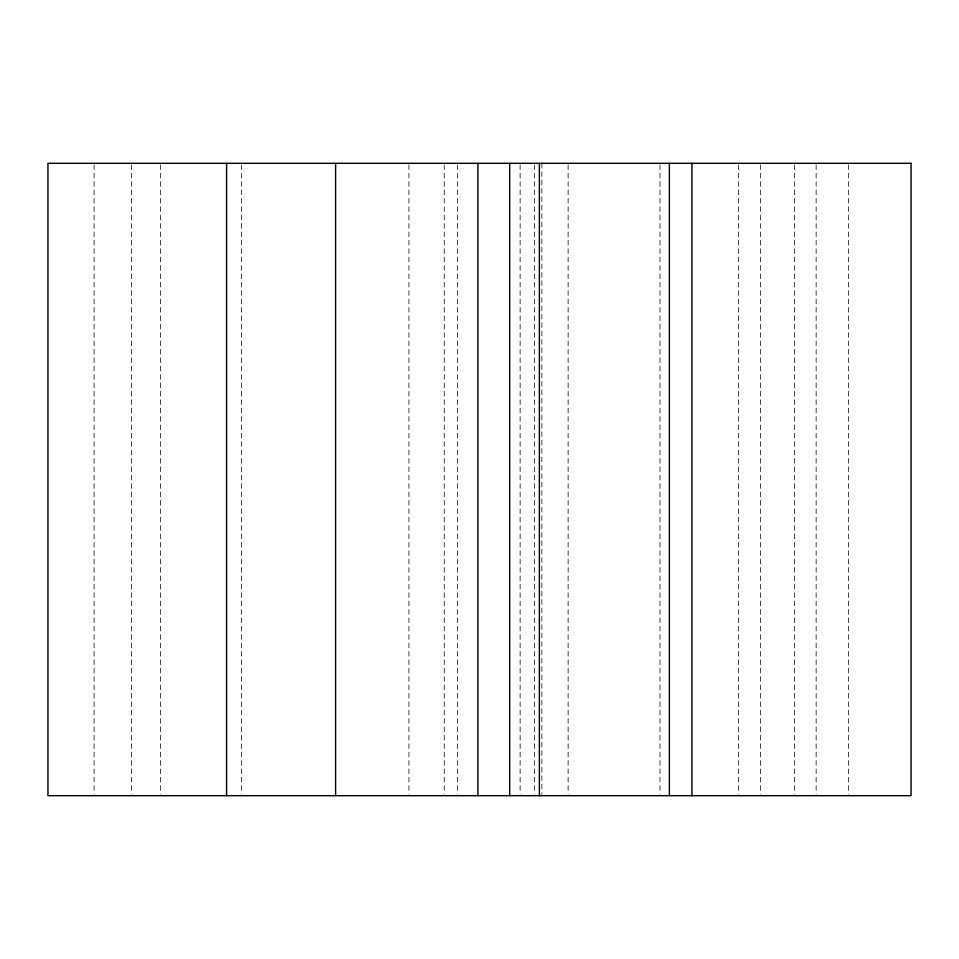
<?xml version="1.0" encoding="UTF-8"?>
<svg xmlns="http://www.w3.org/2000/svg" width="959" height="959" viewBox="0 0 959 959"><rect width="100%" height="100%" fill="white"/><g stroke="black" fill="none" stroke-linecap="round" stroke-linejoin="round"><path stroke-width="0.72" stroke-dasharray="4.79 3.6" d="M848.391 164.816L848.391 794.184M816.133 164.816L816.133 794.184M794.567 164.816L794.567 794.184M760.379 164.816L760.379 794.184M738.598 164.816L738.598 794.184M659.972 164.816L659.972 794.184M568.124 164.816L568.124 794.184M541.871 163.318L541.871 794.184M534.451 164.816L534.451 794.184M520.126 164.816L520.126 794.184M457.371 164.816L457.371 794.184M444.245 164.816L444.245 794.184M408.942 164.816L408.942 794.184M241.632 164.816L241.632 794.184M160.561 164.816L160.561 794.184M131.635 164.816L131.635 794.184M94.09 164.816L94.09 794.184"/><path stroke-width="1.44" d="M691.918 163.318L691.918 795.682M669.37 163.318L669.37 795.682M539.378 163.318L539.378 795.682M509.685 163.318L509.685 795.682M477.918 163.318L477.918 795.682M335.602 163.318L335.602 795.682M226.588 163.318L226.588 795.682M911.05 163.318L47.95 163.318L47.95 795.682L911.05 795.682L911.05 163.318"/></g></svg>
